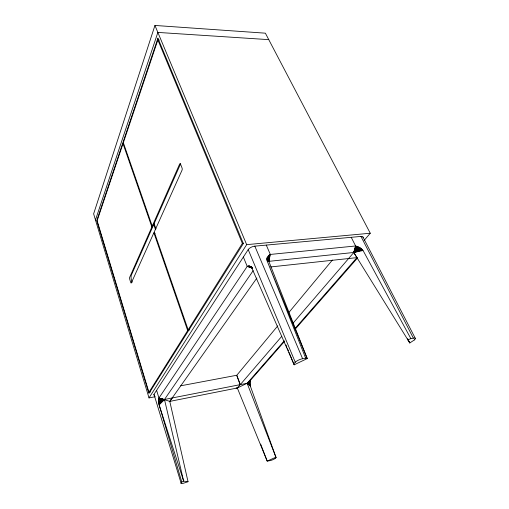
<?xml version="1.0" encoding="UTF-8"?>
<svg xmlns="http://www.w3.org/2000/svg" width="509" height="509" viewBox="0 0 509 509"><rect width="100%" height="100%" fill="white"/><g stroke="black" fill="none" stroke-linecap="round" stroke-linejoin="round"><path stroke-width="0.76" d="M414.39 339.923A5.389 1.438 -24.5 0 0 413.378 338.148L360.945 236.424L254.824 246.152A5.319 2.443 -22.9 0 0 248.195 249.614L153.985 394.36L181.019 482.907L181.783 482.099L158.993 404.407L158.611 401.499L158.954 398.006L247.221 266.404L249.136 265.991L251.98 267.308M275.134 458.437L276.082 457.629L250.549 386.694L250.053 382.374L250.517 380.217L284.448 341.456M413.365 338.161L410.865 338.625L363.375 251.09L362.166 249.416L359.672 247.508L355.619 245.981L270.33 254.436L269 255.263L268.841 261.346L307.232 358.578L294.17 364.807L252.203 268.86L250.046 266.258M269.318 255.041L268.841 261.346L267.225 261.111L267.009 257.961L269 255.263M269.636 254.824L268.841 261.346L353.8 252.47L355.619 245.981L351.229 237.321M269.986 254.634L268.841 261.346L267.002 260.474M293.139 323.094L353.768 252.515L355.619 245.981M364.081 240.464L370.266 233.23L265.374 33.18L154.946 25.45L93.631 213.85L149.01 397.911L155.239 396.702M95.482 220.015L157.866 32.417L268.765 39.645M159.298 40.014L157.86 39.931L123.337 142.705L152.248 226.155L154.112 223.661L180.67 163.643M414.402 339.923L409.802 342.964L353.768 252.515L356.478 246.191M155.544 229.718L153.737 224.514L151.873 227.008L129.655 277.367A1.304 0.445 83.9 0 0 129.693 279.155L130.724 282.438A1.304 0.445 83.8 0 0 131.379 282.839L153.877 232.798L155.035 233.504M152.248 226.155L179.632 164.063A1.622 0.668 87.8 0 1 180.58 164.222L182.018 167.906A1.622 0.668 87.6 0 1 182.025 170.197L154.259 231.951L188.152 329.794L189.564 329.577M153.737 224.514L131.309 275.229A3.907 1.342 83.9 0 0 131.392 279.835L132.143 282.253M294.743 328.833L356.955 257.63L353.768 252.515L357.324 246.458M151.873 227.008L123.025 143.621L97.117 220.753L148.933 392.305L187.681 330.538L189.093 330.328M188.152 329.794L242.36 243.391L243.709 243.27M149.01 397.911L246.655 244.644L370.266 233.23M253.151 270.68L164.477 399.489L159.139 404.929L183.654 481.12L188.037 481.718L169.783 401.378L256.905 278.016M156.594 390.352L158.954 398.006L169.783 401.378L172.182 397.968L247.17 383.283L250.517 380.217L247.126 383.29L237.315 387.979L236.087 388.03M363.044 250.517L353.768 252.515L358.139 246.763M277.761 325.881L236.806 375.248L240.286 384.632L281.738 336.366M288.883 312.475L332.364 260.061M247.17 383.283L284.289 340.801M295.417 328.929L357.547 257.961M293.757 363.827L295.277 362.223L248.207 249.614M362.637 249.957L353.768 252.515L358.928 247.113M158.993 404.407L164.477 399.489L172.144 397.974M362.166 249.416L353.768 252.515L359.672 247.508M250.358 380.732L247.126 383.29L276.082 457.629M158.865 403.853L164.477 399.489L183.654 481.12L181.783 482.099M361.625 248.895L353.768 252.515L360.378 247.94M158.77 403.287L164.477 399.489L158.897 398.273M250.224 381.266L247.126 383.29L250.39 386.21M353.768 252.515L361.027 248.405M158.687 402.702L164.477 399.489L158.84 398.547M250.123 381.814L247.126 383.29L250.25 385.701M275.757 457.26L267.193 461.103L237.315 387.979L240.165 384.658L236.685 375.273L180.682 385.809M158.636 402.104L164.477 399.489L158.789 398.827M410.865 338.625L407.855 339.847L409.802 342.964L407.671 338.708M188.037 481.718L183.488 483.232A4.129 0.865 -19.6 0 1 181.032 482.901M158.611 401.499L164.477 399.489L158.744 399.113M250.053 382.374L247.126 383.29L250.142 385.173M169.771 401.397L237.315 387.979L237.296 388.469L236.704 388.227M148.933 392.305L150.486 392.006M305.642 358.158L267.225 261.111L307.232 358.578L305.642 358.158L302.613 358.718L254.824 246.152M158.623 400.29L164.477 399.489L158.674 399.692M250.008 382.94L247.126 383.29L250.065 384.632M270.686 266.945L348.627 258.534M348.582 258.54L356.955 257.63M249.995 383.506L247.126 383.29L250.014 384.072M247.221 266.404L252.362 268.014L247.221 266.404L243.372 257.045M247.705 266.182L252.502 267.95M248.188 266.042L252.439 267.817M248.666 265.972L251.942 267.492M249.136 265.991L252.528 267.689M249.601 266.086L251.459 267.072M250.473 266.512L251.834 267.244M266.862 259.838L268.841 261.346L270.33 254.436L266.277 245.096M266.824 259.202L268.841 261.346L268.44 255.734M266.869 258.578L268.841 261.346L267.957 256.25M267.009 257.961L268.841 261.346L267.238 257.369M362.949 237.016L415.319 338.37M154.946 25.45L246.655 244.644M157.86 39.931L242.36 243.391M286.007 345L286.911 347.202M287.515 348.665L288.425 350.866M289.029 352.336L294.17 364.807M260.646 444.077L267.193 461.103L270.381 460.569A3.824 0.763 -21 0 0 275.146 458.437M154.112 223.661L155.958 228.929M153.877 232.798L187.681 330.538M360.951 236.418A4.969 2.023 -26.3 0 1 363.051 237.55M295.258 362.223A5.809 1.762 -22.3 0 1 302.607 358.73M154.551 395.347A3.881 1.26 -18.5 0 1 154.297 395.277M153.947 395.06A3.881 1.26 -18.5 0 1 153.998 394.354M157.917 38.188L96.767 220.594L148.952 393.489L243.347 243.512L157.917 38.188"/></g></svg>
